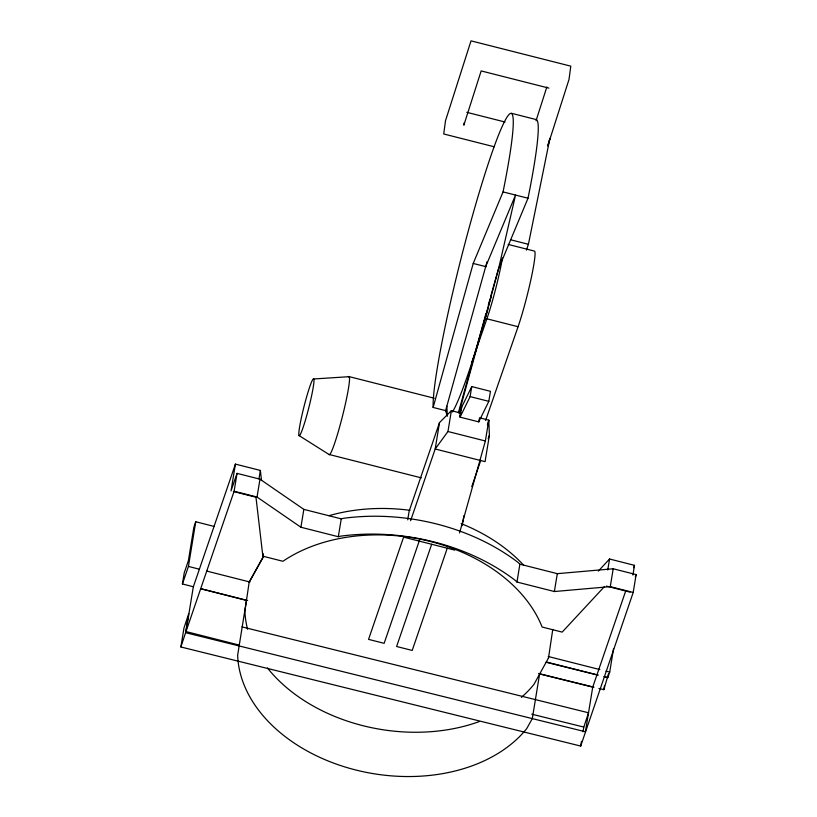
<?xml version="1.0" encoding="UTF-8"?>
<svg xmlns="http://www.w3.org/2000/svg" width="817" height="817" viewBox="0 0 817 817"><rect width="100%" height="100%" fill="white"/><g stroke="black" fill="none" stroke-linecap="round" stroke-linejoin="round"><path stroke-width="1.23" d="M464.148 122.816L463.831 125.215L481.162 70.926L548.932 88.124M200.716 588.802L246.468 600.403L237.645 655.224A154.944 110.52 9.3 0 0 355.446 769.91A154.944 110.52 9.3 0 0 526.761 728.56L532.296 718.603L539.608 673.943L592.733 687.107L625.812 590.66M548.452 658.328L552.762 629.417M193.486 586.78L182.416 583.971L184.244 572.809L188.38 560.738L193.864 527.251L195.743 521.767L214.289 526.475M182.416 583.971L188.431 566.426L195.743 521.767M180.874 646.972L183.978 627.987L188.717 613.69L185.602 632.685L180.874 646.972L580.693 746.064L633.206 592.458L636.126 574.586L613.21 568.775L557.306 573.667L519.888 564.179L518.244 562.576A180.771 128.933 9.3 0 0 343.64 518.284L341.251 518.866L303.832 509.369L259.969 479.171L237.042 473.36L231.027 490.905L235.419 464.107L260.357 470.439L261.532 480.478M239.156 645.062L185.99 631.572L193.302 586.923L235.419 464.107M185.99 631.572L234.122 491.221L237.042 473.36M258.958 478.966L260.357 470.439M633.206 592.458L610.279 586.637L554.375 591.528L516.967 582.041L515.313 580.438A180.771 128.933 9.3 0 0 340.72 536.146L338.32 536.728L300.911 527.241L257.038 497.042L259.969 479.171M604.304 586.739L562.178 632.113L542.12 627.027A154.944 110.52 9.3 0 0 282.917 561.279L262.86 556.193L263.258 553.752M300.911 527.241L303.832 509.369M338.32 536.728L341.251 518.866M407.734 519.847L409.174 511.033L439.515 422.573L451.372 410.675L460.727 413.045L459.501 416.609M439.515 422.573L435.185 448.993L410.594 520.725M479.436 417.793L488.791 420.163L489.403 435.226L485.073 461.646L435.185 448.993L447.961 431.509L451.372 410.675M460.063 417.14L461.697 407.121L471.746 386.584L490.445 391.323L488.811 401.351L478.762 421.878L460.063 417.14L470.102 396.602L471.746 386.584M478.762 421.878L479.273 418.815M459.552 532.95L485.38 440.996L488.791 420.163L487.392 425.034M516.967 582.041L519.888 564.179M554.375 591.528L557.306 573.667M607.756 569.98L609.553 559.012L634.503 565.344L632.899 575.086M580.693 746.064L581.469 741.315M583.021 731.818L583.798 727.069L588.536 712.781L241.944 626.884M592.733 687.107L585.421 731.766L185.602 632.685M610.279 586.637L613.21 568.775M598.902 688.445L603.834 689.671L604.437 685.953M603.834 689.671L608.451 673.851M604.141 676.66L607.838 677.579L609.717 672.095L613.577 648.524M462.228 525.637L463.933 515.639M526.393 250.114L528.415 244.293L549.923 138.267L547.88 145.589M458.94 413.147L498.115 270.703L515.527 195.069L485.686 266.618M433.133 407.448L473.217 263.452L503.058 191.903A154.944 13.052 -75.8 0 0 486.595 168.792A154.944 13.052 -75.8 0 0 433.133 407.448L446.194 410.757M487.044 261.736L445.602 410.604L447.348 416.251M458.419 412.554L485.931 313.708M488.311 305.17L490.006 299.063M490.69 296.622L498.156 269.773L528.007 198.235A154.944 13.052 -75.8 0 0 536.33 119.609L511.391 113.277M484.471 320.856L491.099 297.061M487.81 309.429L477.363 345.234A154.944 13.052 -75.8 0 1 452.475 411.993M536.044 120.753L546.839 86.98M547.758 145.957L569.03 79.361L570.787 66.157L471.011 40.85L445.49 120.773L443.733 133.978L494.234 146.784M403.618 537.116L368.549 639.374L384.143 643.326L419.621 539.874M459.665 413.055L461.697 407.121M431.682 544.234L396.613 646.492L412.207 650.444L447.267 548.187M471.766 486.636L480.794 460.328M488.168 438.811L489.403 435.226M633.675 567.754L634.503 565.344M635.33 576.935L636.126 574.586M471.899 362.084L486.891 318.804A45.19 3.809 -75.8 0 0 502.455 257.917M485.594 420.479L518.07 326.718A45.19 3.809 -75.8 0 0 530.979 279.24A45.19 3.809 -75.8 0 0 534.512 251.105L508.123 244.406M263.646 556.081L249.195 582.031L244.896 610.942A154.944 110.52 9.3 0 0 247.582 629.253M249.134 582.409L263.585 556.448M548.513 657.951L534.012 684.278A154.944 110.52 9.3 0 1 521.389 697.381M598.381 571.052L609.553 559.012M313.799 378.965A29.351 2.471 -75.8 0 1 304.22 424.064A29.351 2.471 -75.8 0 1 301.177 418.712A29.351 2.471 -75.8 0 1 313.799 378.965L349.308 376.668L434.297 398.226M546.216 662.301L597.973 675.128M538.505 673.484L593.969 687.23M531.816 714.191L583.798 727.069M466.813 112.327L505.008 122.009M503.058 191.903L528.007 198.235M510.594 239.769L528.415 244.293M473.217 263.452L486.278 266.761M486.891 318.804L518.07 326.718M470.102 396.602L488.811 401.351M447.961 431.509L485.38 440.996M299.002 435.532L328.965 454.446L421.347 477.874M234.122 491.221L257.038 497.042M233.407 491.507L255.966 497.236L262.86 556.193M606.357 586.106L630.111 592.131M404.854 537.463L454.732 550.117M548.207 656.49L599.872 669.593M606.03 671.155L609.717 672.095M188.431 566.426L199.501 569.235M206.885 571.103L249.941 582.031M546.328 661.974L597.993 675.077M604.141 676.639L607.838 677.579M200.87 588.649L247.622 600.505M446.848 406.12L447.287 414.985M479.089 721.636A154.944 110.52 9.3 0 1 267.445 667.959M329.016 515.68A154.944 110.52 9.3 0 1 410.011 510.319M461.135 523.605A154.944 110.52 9.3 0 1 523.799 565.364M348.338 376.892A40.35 3.401 -75.8 0 1 342.854 414.689A40.35 3.401 -75.8 0 1 328.965 454.446"/></g></svg>
